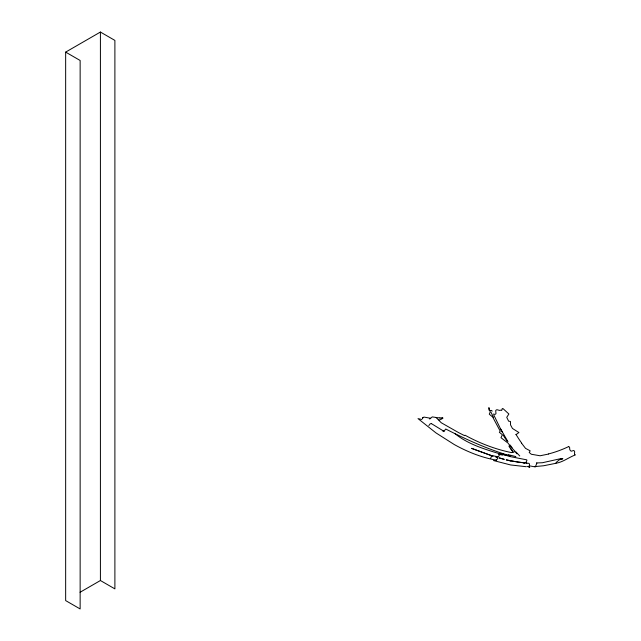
<?xml version="1.0" encoding="UTF-8"?>
<svg xmlns="http://www.w3.org/2000/svg" width="641" height="641" viewBox="0 0 641 641"><rect width="100%" height="100%" fill="white"/><g stroke="black" fill="none" stroke-linecap="round" stroke-linejoin="round"><path stroke-width="0.96" d="M490.75 458.243L491.391 456.288L492.216 455.647M430.784 418.14L432.242 416.898L435.68 417.403M428.845 425.592L430.215 423.773L431.417 423.621M422.403 418.277L423.893 417.067L430.432 418.236M422.443 418.22L422.932 417.555M430.632 418.325L430.127 418.701M515.997 434.638L518.922 432.539L512.447 428.452L510.54 424.903L510.468 421.466L508.633 421.193L506.735 417.331L508.874 414.006L503.185 408.758A1.226 0.777 60.1 0 0 502.095 408.998L502.111 409.551A2.051 1.17 67.2 0 1 501.935 409.96M65.654 52.113L80.141 60.478L80.141 608.95L65.654 600.593L65.654 52.113L100.413 32.05L114.891 40.407L114.891 588.887L100.413 580.522L80.069 592.268M430.135 418.701L429.358 418.893M555.643 463.355L543.6 465.759L534.746 466.592M548.536 454.044L540.099 455.775L531.341 454.253L529.21 452.498L530.155 450.847L525.508 448.347L521.646 443.292M492.224 455.647L496.863 456.552M439.902 417.98L443.019 418.116A1.226 1.058 -88.9 0 0 441.665 418.236L442.178 418.405L441.769 419.07L440.696 419.294A2.051 1.763 -88.7 0 1 438.396 419.502M526.814 462.93L517.832 462.113L506.214 459.869L510.821 460.919M526.205 466.712L510.597 464.949L493.498 460.542M523.28 462.834L524.474 462.994L509.218 460.591M524.426 462.986L525.075 463.082M493.298 414.07L494.804 414.35A1.026 0.713 -23.5 0 0 495.974 413.541L495.709 410.705A1.226 0.841 -23.3 0 1 497.104 409.735L499.571 410.416L500.877 410.144A2.051 1.17 67.2 0 0 501.647 410.208M502.953 454.541L510.605 455.959C488.178 449.445 466.336 439.566 445.727 429.005C444.782 431.249 441.304 431.137 443.901 431.601M421.954 419.494L418.012 418.621L435.952 432.891L454.189 444.493A190.593 110.036 60 0 0 466.151 450.551L466.352 450.639A190.593 110.036 60 0 0 484.332 457.345L484.868 457.498A190.609 110.052 60 0 0 496.006 460.086L496.471 460.27L495.878 460.222A1.026 0.753 -79.5 0 0 496.871 459.509L498.137 457.882L495.902 457.249A1.226 0.897 -78.7 0 1 497.015 456.592L497.264 456.737A2.051 1.49 -78.4 0 0 499.243 455.278L498.634 454.325L502.568 455.086A1.226 0.905 -80.2 0 1 503.738 454.205L499.804 453.516L510.284 456.624L526.774 459.845A1.226 0.817 -78.2 0 1 526.854 460.631L526.029 462.249A2.051 0.705 -80 0 0 526.397 463.299L528.488 463.283A1.226 1.194 -60 0 1 529.514 464.629L529.089 466.336A1.026 0.994 -58.8 0 0 529.394 467.201L529.73 467.393A1.026 0.97 -65.8 0 1 529.33 467.169L527.142 466.392M508.321 454.685L515.364 456.464M500.22 453.924C484.428 449.189 467.497 444.021 454.677 433.396M529.698 465.879L535.347 466.944A1.026 0.609 -78.6 0 0 535.596 466.215L536.878 463.155L536.413 462.954L542.406 462.73L560.939 458.603A1.226 0.793 72.7 0 0 560.691 459.228L562.87 458.724L559.16 459.893L556.108 462.538A1.026 0.673 75.3 0 1 555.835 463.259C563.03 462.137 568.335 457.594 575.346 454.902A1.026 0.617 63.8 0 1 574.504 453.764L574.673 451.873A1.226 0.737 63.6 0 0 573.671 450.511L571.299 451.2A2.051 1.242 64.5 0 1 569.649 448.892L569.729 448.067A1.226 0.745 64.5 0 0 568.751 446.689M493.001 456.112L488.418 454.525M492.224 455.903L471.504 448.347L488.402 454.517M431.425 423.629L444.133 431.425M515.372 456.464L515.837 456.729M515.901 451.905L519.763 455.975M436.192 417.62L441.272 422.764L458.804 432.731L464.605 435.664L465.029 435.215C479.452 443.171 495.213 449.253 511.446 452.586L515.212 451.56L511.51 447.506L509.082 445.936L509.643 445.215L508.041 443.115L500.982 437.707L502.376 434.742L499.347 432.266L500.236 431.201L492.657 416.971L489.267 414.206L490.269 411.939L488.706 407.668A1.226 0.769 -33.2 0 1 489.131 408.445L488.987 409.503A2.051 1.426 -23.1 0 0 489.436 410.512L489.58 410.488A2.051 1.37 -27.6 0 0 490.381 410.601L491.15 410.424A1.226 0.857 -22.8 0 1 492.024 411.322M515.717 452.394L516.95 453.812M510.661 448.548L512.52 450.863M513.064 452.226L509.066 446.521M510.172 445.046L512.079 447.73M506.951 440.96L503.153 435.175M507.96 441.705L500.365 428.508L502.264 432.066M500.437 428.661L493.866 415.152M493.49 417.467L491.102 412.419M100.413 32.05L100.413 580.522M568.727 446.537A164.376 116.125 -74.8 0 1 548.528 453.924M521.638 443.067A209.575 49.669 79.6 0 1 515.989 434.39M439.95 417.908A224.879 91.783 -48.4 0 1 436.241 417.555M504.122 459.333L499.403 457.954L504.122 459.333"/></g></svg>
